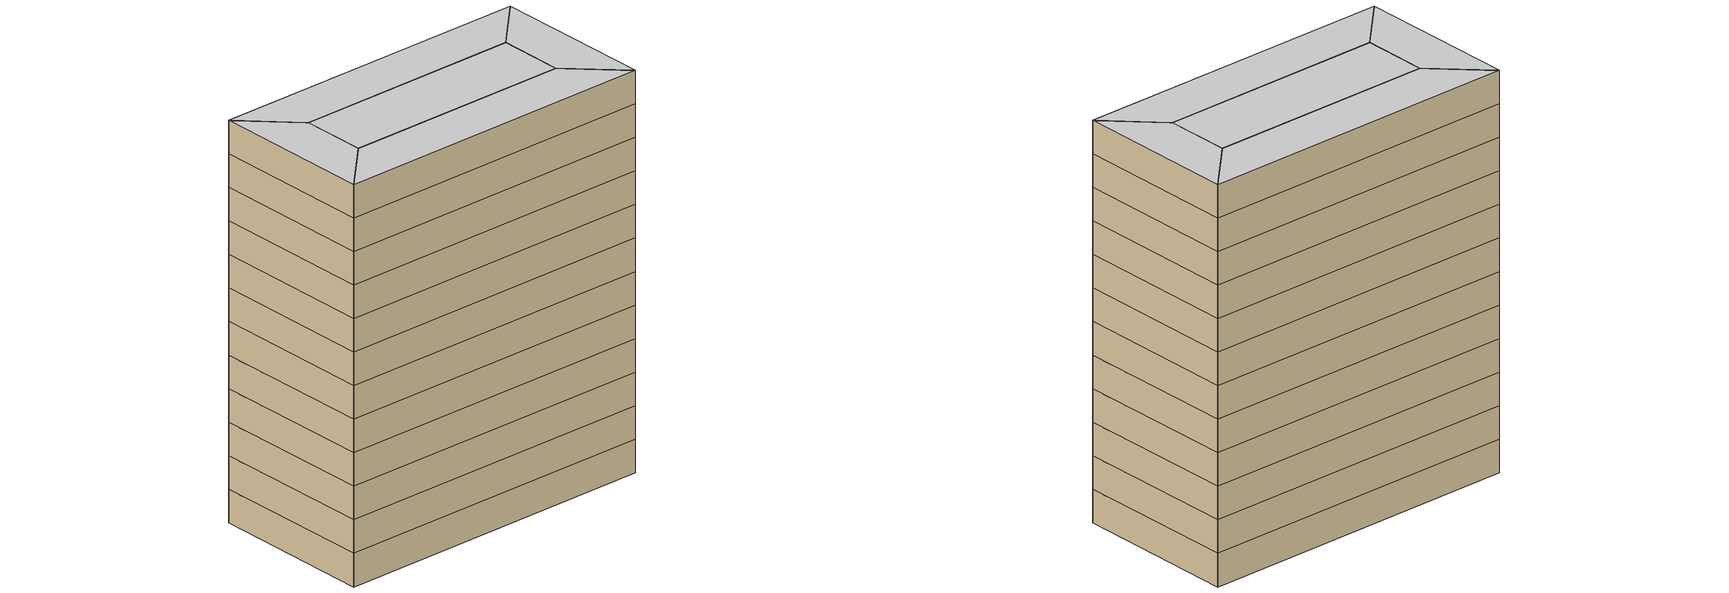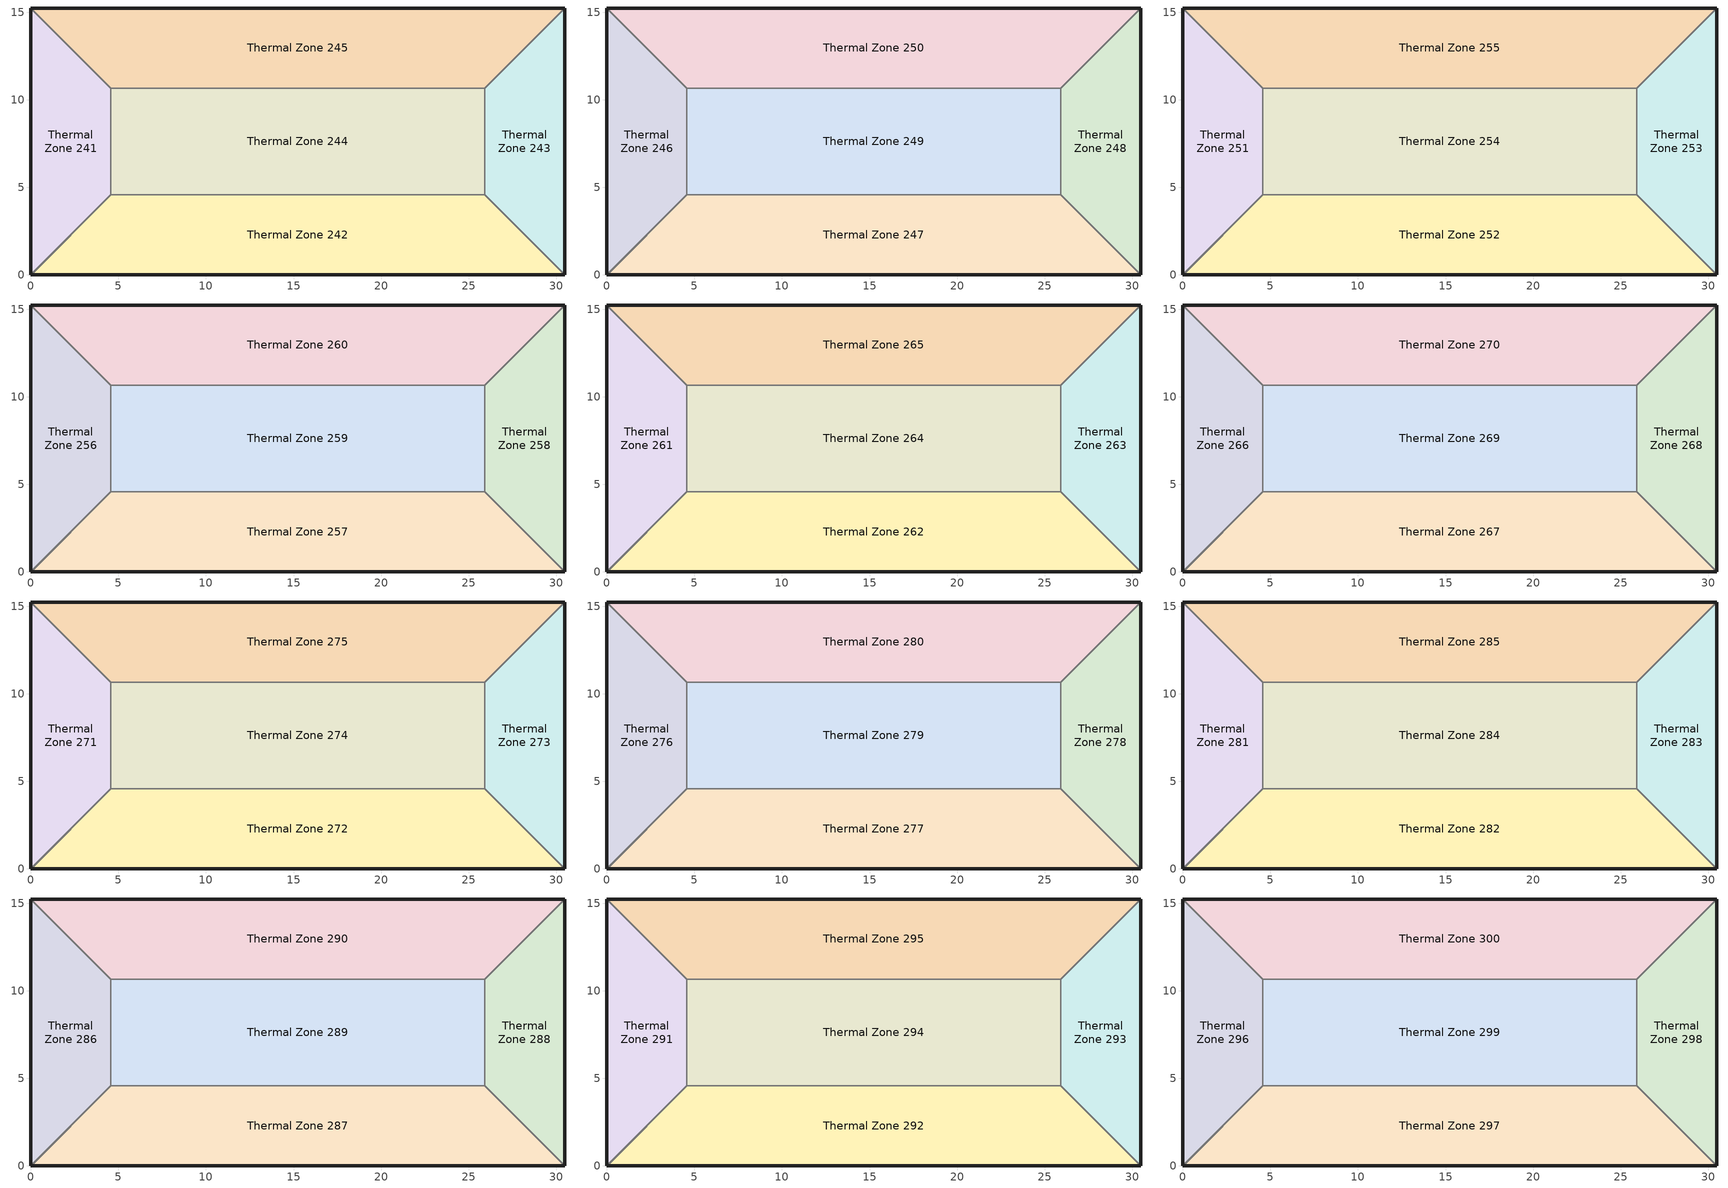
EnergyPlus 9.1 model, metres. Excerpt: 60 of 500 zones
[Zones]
Thermal Zone 241
 floor to Thermal Zone 236 (Interior Floor): 0,15.24 4.57,10.67 4.57,4.57 0,0 z146.3
 wall outside (ASHRAE 90.1-2010 ExtWall Mass ClimateZone 5): 0,15.24 0,0 z146.3:149.35
 wall to Thermal Zone 244 (Interior Wall): 4.57,4.57 4.57,10.67 z146.3:149.35
 wall to Thermal Zone 242 (Interior Wall): 0,0 4.57,4.57 z146.3:149.35
 wall to Thermal Zone 245 (Interior Wall): 4.57,10.67 0,15.24 z146.3:149.35
Thermal Zone 242
 floor to Thermal Zone 237 (Interior Floor): 25.91,4.57 30.48,0 0,0 4.57,4.57 z146.3
 wall outside (ASHRAE 90.1-2010 ExtWall Mass ClimateZone 5): 0,0 30.48,0 z146.3:149.35
 wall to Thermal Zone 244 (Interior Wall): 25.91,4.57 4.57,4.57 z146.3:149.35
 wall to Thermal Zone 243 (Interior Wall): 30.48,0 25.91,4.57 z146.3:149.35
Thermal Zone 243
 floor to Thermal Zone 238 (Interior Floor): 30.48,15.24 30.48,0 25.91,4.57 25.91,10.67 z146.3
 wall outside (ASHRAE 90.1-2010 ExtWall Mass ClimateZone 5): 30.48,0 30.48,15.24 z146.3:149.35
 wall to Thermal Zone 244 (Interior Wall): 25.91,10.67 25.91,4.57 z146.3:149.35
 wall to Thermal Zone 245 (Interior Wall): 30.48,15.24 25.91,10.67 z146.3:149.35
Thermal Zone 244
 floor to Thermal Zone 239 (Interior Floor): 25.91,10.67 25.91,4.57 4.57,4.57 4.57,10.67 z146.3
 wall to Thermal Zone 245 (Interior Wall): 25.91,10.67 4.57,10.67 z146.3:149.35
Thermal Zone 245
 floor to Thermal Zone 240 (Interior Floor): 30.48,15.24 25.91,10.67 4.57,10.67 0,15.24 z146.3
 wall outside (ASHRAE 90.1-2010 ExtWall Mass ClimateZone 5): 30.48,15.24 0,15.24 z146.3:149.35
Thermal Zone 246
 floor to Thermal Zone 241 (Interior Floor): 0,15.24 4.57,10.67 4.57,4.57 0,0 z149.35
 wall outside (ASHRAE 90.1-2010 ExtWall Mass ClimateZone 5): 0,15.24 0,0 z149.35:152.4
 wall to Thermal Zone 249 (Interior Wall): 4.57,4.57 4.57,10.67 z149.35:152.4
 wall to Thermal Zone 247 (Interior Wall): 0,0 4.57,4.57 z149.35:152.4
 wall to Thermal Zone 250 (Interior Wall): 4.57,10.67 0,15.24 z149.35:152.4
Thermal Zone 247
 floor to Thermal Zone 242 (Interior Floor): 25.91,4.57 30.48,0 0,0 4.57,4.57 z149.35
 wall outside (ASHRAE 90.1-2010 ExtWall Mass ClimateZone 5): 0,0 30.48,0 z149.35:152.4
 wall to Thermal Zone 249 (Interior Wall): 25.91,4.57 4.57,4.57 z149.35:152.4
 wall to Thermal Zone 248 (Interior Wall): 30.48,0 25.91,4.57 z149.35:152.4
Thermal Zone 248
 floor to Thermal Zone 243 (Interior Floor): 30.48,15.24 30.48,0 25.91,4.57 25.91,10.67 z149.35
 wall outside (ASHRAE 90.1-2010 ExtWall Mass ClimateZone 5): 30.48,0 30.48,15.24 z149.35:152.4
 wall to Thermal Zone 249 (Interior Wall): 25.91,10.67 25.91,4.57 z149.35:152.4
 wall to Thermal Zone 250 (Interior Wall): 30.48,15.24 25.91,10.67 z149.35:152.4
Thermal Zone 249
 floor to Thermal Zone 244 (Interior Floor): 25.91,10.67 25.91,4.57 4.57,4.57 4.57,10.67 z149.35
 wall to Thermal Zone 250 (Interior Wall): 25.91,10.67 4.57,10.67 z149.35:152.4
Thermal Zone 250
 floor to Thermal Zone 245 (Interior Floor): 30.48,15.24 25.91,10.67 4.57,10.67 0,15.24 z149.35
 wall outside (ASHRAE 90.1-2010 ExtWall Mass ClimateZone 5): 30.48,15.24 0,15.24 z149.35:152.4
Thermal Zone 251
 floor to Thermal Zone 246 (Interior Floor): 0,15.24 4.57,10.67 4.57,4.57 0,0 z152.4
 wall outside (ASHRAE 90.1-2010 ExtWall Mass ClimateZone 5): 0,15.24 0,0 z152.4:155.45
 wall to Thermal Zone 254 (Interior Wall): 4.57,4.57 4.57,10.67 z152.4:155.45
 wall to Thermal Zone 252 (Interior Wall): 0,0 4.57,4.57 z152.4:155.45
 wall to Thermal Zone 255 (Interior Wall): 4.57,10.67 0,15.24 z152.4:155.45
Thermal Zone 252
 floor to Thermal Zone 247 (Interior Floor): 25.91,4.57 30.48,0 0,0 4.57,4.57 z152.4
 wall outside (ASHRAE 90.1-2010 ExtWall Mass ClimateZone 5): 0,0 30.48,0 z152.4:155.45
 wall to Thermal Zone 254 (Interior Wall): 25.91,4.57 4.57,4.57 z152.4:155.45
 wall to Thermal Zone 253 (Interior Wall): 30.48,0 25.91,4.57 z152.4:155.45
Thermal Zone 253
 floor to Thermal Zone 248 (Interior Floor): 30.48,15.24 30.48,0 25.91,4.57 25.91,10.67 z152.4
 wall outside (ASHRAE 90.1-2010 ExtWall Mass ClimateZone 5): 30.48,0 30.48,15.24 z152.4:155.45
 wall to Thermal Zone 254 (Interior Wall): 25.91,10.67 25.91,4.57 z152.4:155.45
 wall to Thermal Zone 255 (Interior Wall): 30.48,15.24 25.91,10.67 z152.4:155.45
Thermal Zone 254
 floor to Thermal Zone 249 (Interior Floor): 25.91,10.67 25.91,4.57 4.57,4.57 4.57,10.67 z152.4
 wall to Thermal Zone 255 (Interior Wall): 25.91,10.67 4.57,10.67 z152.4:155.45
Thermal Zone 255
 floor to Thermal Zone 250 (Interior Floor): 30.48,15.24 25.91,10.67 4.57,10.67 0,15.24 z152.4
 wall outside (ASHRAE 90.1-2010 ExtWall Mass ClimateZone 5): 30.48,15.24 0,15.24 z152.4:155.45
Thermal Zone 256
 floor to Thermal Zone 251 (Interior Floor): 0,15.24 4.57,10.67 4.57,4.57 0,0 z155.45
 wall outside (ASHRAE 90.1-2010 ExtWall Mass ClimateZone 5): 0,15.24 0,0 z155.45:158.5
 wall to Thermal Zone 259 (Interior Wall): 4.57,4.57 4.57,10.67 z155.45:158.5
 wall to Thermal Zone 257 (Interior Wall): 0,0 4.57,4.57 z155.45:158.5
 wall to Thermal Zone 260 (Interior Wall): 4.57,10.67 0,15.24 z155.45:158.5
Thermal Zone 257
 floor to Thermal Zone 252 (Interior Floor): 25.91,4.57 30.48,0 0,0 4.57,4.57 z155.45
 wall outside (ASHRAE 90.1-2010 ExtWall Mass ClimateZone 5): 0,0 30.48,0 z155.45:158.5
 wall to Thermal Zone 259 (Interior Wall): 25.91,4.57 4.57,4.57 z155.45:158.5
 wall to Thermal Zone 258 (Interior Wall): 30.48,0 25.91,4.57 z155.45:158.5
Thermal Zone 258
 floor to Thermal Zone 253 (Interior Floor): 30.48,15.24 30.48,0 25.91,4.57 25.91,10.67 z155.45
 wall outside (ASHRAE 90.1-2010 ExtWall Mass ClimateZone 5): 30.48,0 30.48,15.24 z155.45:158.5
 wall to Thermal Zone 259 (Interior Wall): 25.91,10.67 25.91,4.57 z155.45:158.5
 wall to Thermal Zone 260 (Interior Wall): 30.48,15.24 25.91,10.67 z155.45:158.5
Thermal Zone 259
 floor to Thermal Zone 254 (Interior Floor): 25.91,10.67 25.91,4.57 4.57,4.57 4.57,10.67 z155.45
 wall to Thermal Zone 260 (Interior Wall): 25.91,10.67 4.57,10.67 z155.45:158.5
Thermal Zone 260
 floor to Thermal Zone 255 (Interior Floor): 30.48,15.24 25.91,10.67 4.57,10.67 0,15.24 z155.45
 wall outside (ASHRAE 90.1-2010 ExtWall Mass ClimateZone 5): 30.48,15.24 0,15.24 z155.45:158.5
Thermal Zone 261
 floor to Thermal Zone 256 (Interior Floor): 0,15.24 4.57,10.67 4.57,4.57 0,0 z158.5
 wall outside (ASHRAE 90.1-2010 ExtWall Mass ClimateZone 5): 0,15.24 0,0 z158.5:161.54
 wall to Thermal Zone 264 (Interior Wall): 4.57,4.57 4.57,10.67 z158.5:161.54
 wall to Thermal Zone 262 (Interior Wall): 0,0 4.57,4.57 z158.5:161.54
 wall to Thermal Zone 265 (Interior Wall): 4.57,10.67 0,15.24 z158.5:161.54
Thermal Zone 262
 floor to Thermal Zone 257 (Interior Floor): 25.91,4.57 30.48,0 0,0 4.57,4.57 z158.5
 wall outside (ASHRAE 90.1-2010 ExtWall Mass ClimateZone 5): 0,0 30.48,0 z158.5:161.54
 wall to Thermal Zone 264 (Interior Wall): 25.91,4.57 4.57,4.57 z158.5:161.54
 wall to Thermal Zone 263 (Interior Wall): 30.48,0 25.91,4.57 z158.5:161.54
Thermal Zone 263
 floor to Thermal Zone 258 (Interior Floor): 30.48,15.24 30.48,0 25.91,4.57 25.91,10.67 z158.5
 wall outside (ASHRAE 90.1-2010 ExtWall Mass ClimateZone 5): 30.48,0 30.48,15.24 z158.5:161.54
 wall to Thermal Zone 264 (Interior Wall): 25.91,10.67 25.91,4.57 z158.5:161.54
 wall to Thermal Zone 265 (Interior Wall): 30.48,15.24 25.91,10.67 z158.5:161.54
Thermal Zone 264
 floor to Thermal Zone 259 (Interior Floor): 25.91,10.67 25.91,4.57 4.57,4.57 4.57,10.67 z158.5
 wall to Thermal Zone 265 (Interior Wall): 25.91,10.67 4.57,10.67 z158.5:161.54
Thermal Zone 265
 floor to Thermal Zone 260 (Interior Floor): 30.48,15.24 25.91,10.67 4.57,10.67 0,15.24 z158.5
 wall outside (ASHRAE 90.1-2010 ExtWall Mass ClimateZone 5): 30.48,15.24 0,15.24 z158.5:161.54
Thermal Zone 266
 floor to Thermal Zone 261 (Interior Floor): 0,15.24 4.57,10.67 4.57,4.57 0,0 z161.54
 wall outside (ASHRAE 90.1-2010 ExtWall Mass ClimateZone 5): 0,15.24 0,0 z161.54:164.59
 wall to Thermal Zone 269 (Interior Wall): 4.57,4.57 4.57,10.67 z161.54:164.59
 wall to Thermal Zone 267 (Interior Wall): 0,0 4.57,4.57 z161.54:164.59
 wall to Thermal Zone 270 (Interior Wall): 4.57,10.67 0,15.24 z161.54:164.59
Thermal Zone 267
 floor to Thermal Zone 262 (Interior Floor): 25.91,4.57 30.48,0 0,0 4.57,4.57 z161.54
 wall outside (ASHRAE 90.1-2010 ExtWall Mass ClimateZone 5): 0,0 30.48,0 z161.54:164.59
 wall to Thermal Zone 269 (Interior Wall): 25.91,4.57 4.57,4.57 z161.54:164.59
 wall to Thermal Zone 268 (Interior Wall): 30.48,0 25.91,4.57 z161.54:164.59
Thermal Zone 268
 floor to Thermal Zone 263 (Interior Floor): 30.48,15.24 30.48,0 25.91,4.57 25.91,10.67 z161.54
 wall outside (ASHRAE 90.1-2010 ExtWall Mass ClimateZone 5): 30.48,0 30.48,15.24 z161.54:164.59
 wall to Thermal Zone 269 (Interior Wall): 25.91,10.67 25.91,4.57 z161.54:164.59
 wall to Thermal Zone 270 (Interior Wall): 30.48,15.24 25.91,10.67 z161.54:164.59
Thermal Zone 269
 floor to Thermal Zone 264 (Interior Floor): 25.91,10.67 25.91,4.57 4.57,4.57 4.57,10.67 z161.54
 wall to Thermal Zone 270 (Interior Wall): 25.91,10.67 4.57,10.67 z161.54:164.59
Thermal Zone 270
 floor to Thermal Zone 265 (Interior Floor): 30.48,15.24 25.91,10.67 4.57,10.67 0,15.24 z161.54
 wall outside (ASHRAE 90.1-2010 ExtWall Mass ClimateZone 5): 30.48,15.24 0,15.24 z161.54:164.59
Thermal Zone 271
 floor to Thermal Zone 266 (Interior Floor): 0,15.24 4.57,10.67 4.57,4.57 0,0 z164.59
 wall outside (ASHRAE 90.1-2010 ExtWall Mass ClimateZone 5): 0,15.24 0,0 z164.59:167.64
 wall to Thermal Zone 274 (Interior Wall): 4.57,4.57 4.57,10.67 z164.59:167.64
 wall to Thermal Zone 272 (Interior Wall): 0,0 4.57,4.57 z164.59:167.64
 wall to Thermal Zone 275 (Interior Wall): 4.57,10.67 0,15.24 z164.59:167.64
Thermal Zone 272
 floor to Thermal Zone 267 (Interior Floor): 25.91,4.57 30.48,0 0,0 4.57,4.57 z164.59
 wall outside (ASHRAE 90.1-2010 ExtWall Mass ClimateZone 5): 0,0 30.48,0 z164.59:167.64
 wall to Thermal Zone 274 (Interior Wall): 25.91,4.57 4.57,4.57 z164.59:167.64
 wall to Thermal Zone 273 (Interior Wall): 30.48,0 25.91,4.57 z164.59:167.64
Thermal Zone 273
 floor to Thermal Zone 268 (Interior Floor): 30.48,15.24 30.48,0 25.91,4.57 25.91,10.67 z164.59
 wall outside (ASHRAE 90.1-2010 ExtWall Mass ClimateZone 5): 30.48,0 30.48,15.24 z164.59:167.64
 wall to Thermal Zone 274 (Interior Wall): 25.91,10.67 25.91,4.57 z164.59:167.64
 wall to Thermal Zone 275 (Interior Wall): 30.48,15.24 25.91,10.67 z164.59:167.64
Thermal Zone 274
 floor to Thermal Zone 269 (Interior Floor): 25.91,10.67 25.91,4.57 4.57,4.57 4.57,10.67 z164.59
 wall to Thermal Zone 275 (Interior Wall): 25.91,10.67 4.57,10.67 z164.59:167.64
Thermal Zone 275
 floor to Thermal Zone 270 (Interior Floor): 30.48,15.24 25.91,10.67 4.57,10.67 0,15.24 z164.59
 wall outside (ASHRAE 90.1-2010 ExtWall Mass ClimateZone 5): 30.48,15.24 0,15.24 z164.59:167.64
Thermal Zone 276
 floor to Thermal Zone 271 (Interior Floor): 0,15.24 4.57,10.67 4.57,4.57 0,0 z167.64
 wall outside (ASHRAE 90.1-2010 ExtWall Mass ClimateZone 5): 0,15.24 0,0 z167.64:170.69
 wall to Thermal Zone 279 (Interior Wall): 4.57,4.57 4.57,10.67 z167.64:170.69
 wall to Thermal Zone 277 (Interior Wall): 0,0 4.57,4.57 z167.64:170.69
 wall to Thermal Zone 280 (Interior Wall): 4.57,10.67 0,15.24 z167.64:170.69
Thermal Zone 277
 floor to Thermal Zone 272 (Interior Floor): 25.91,4.57 30.48,0 0,0 4.57,4.57 z167.64
 wall outside (ASHRAE 90.1-2010 ExtWall Mass ClimateZone 5): 0,0 30.48,0 z167.64:170.69
 wall to Thermal Zone 279 (Interior Wall): 25.91,4.57 4.57,4.57 z167.64:170.69
 wall to Thermal Zone 278 (Interior Wall): 30.48,0 25.91,4.57 z167.64:170.69
Thermal Zone 278
 floor to Thermal Zone 273 (Interior Floor): 30.48,15.24 30.48,0 25.91,4.57 25.91,10.67 z167.64
 wall outside (ASHRAE 90.1-2010 ExtWall Mass ClimateZone 5): 30.48,0 30.48,15.24 z167.64:170.69
 wall to Thermal Zone 279 (Interior Wall): 25.91,10.67 25.91,4.57 z167.64:170.69
 wall to Thermal Zone 280 (Interior Wall): 30.48,15.24 25.91,10.67 z167.64:170.69
Thermal Zone 279
 floor to Thermal Zone 274 (Interior Floor): 25.91,10.67 25.91,4.57 4.57,4.57 4.57,10.67 z167.64
 wall to Thermal Zone 280 (Interior Wall): 25.91,10.67 4.57,10.67 z167.64:170.69
Thermal Zone 280
 floor to Thermal Zone 275 (Interior Floor): 30.48,15.24 25.91,10.67 4.57,10.67 0,15.24 z167.64
 wall outside (ASHRAE 90.1-2010 ExtWall Mass ClimateZone 5): 30.48,15.24 0,15.24 z167.64:170.69
Thermal Zone 281
 floor to Thermal Zone 276 (Interior Floor): 0,15.24 4.57,10.67 4.57,4.57 0,0 z170.69
 wall outside (ASHRAE 90.1-2010 ExtWall Mass ClimateZone 5): 0,15.24 0,0 z170.69:173.74
 wall to Thermal Zone 284 (Interior Wall): 4.57,4.57 4.57,10.67 z170.69:173.74
 wall to Thermal Zone 282 (Interior Wall): 0,0 4.57,4.57 z170.69:173.74
 wall to Thermal Zone 285 (Interior Wall): 4.57,10.67 0,15.24 z170.69:173.74
Thermal Zone 282
 floor to Thermal Zone 277 (Interior Floor): 25.91,4.57 30.48,0 0,0 4.57,4.57 z170.69
 wall outside (ASHRAE 90.1-2010 ExtWall Mass ClimateZone 5): 0,0 30.48,0 z170.69:173.74
 wall to Thermal Zone 284 (Interior Wall): 25.91,4.57 4.57,4.57 z170.69:173.74
 wall to Thermal Zone 283 (Interior Wall): 30.48,0 25.91,4.57 z170.69:173.74
Thermal Zone 283
 floor to Thermal Zone 278 (Interior Floor): 30.48,15.24 30.48,0 25.91,4.57 25.91,10.67 z170.69
 wall outside (ASHRAE 90.1-2010 ExtWall Mass ClimateZone 5): 30.48,0 30.48,15.24 z170.69:173.74
 wall to Thermal Zone 284 (Interior Wall): 25.91,10.67 25.91,4.57 z170.69:173.74
 wall to Thermal Zone 285 (Interior Wall): 30.48,15.24 25.91,10.67 z170.69:173.74
Thermal Zone 284
 floor to Thermal Zone 279 (Interior Floor): 25.91,10.67 25.91,4.57 4.57,4.57 4.57,10.67 z170.69
 wall to Thermal Zone 285 (Interior Wall): 25.91,10.67 4.57,10.67 z170.69:173.74
Thermal Zone 285
 floor to Thermal Zone 280 (Interior Floor): 30.48,15.24 25.91,10.67 4.57,10.67 0,15.24 z170.69
 wall outside (ASHRAE 90.1-2010 ExtWall Mass ClimateZone 5): 30.48,15.24 0,15.24 z170.69:173.74
Thermal Zone 286
 floor to Thermal Zone 281 (Interior Floor): 0,15.24 4.57,10.67 4.57,4.57 0,0 z173.74
 wall outside (ASHRAE 90.1-2010 ExtWall Mass ClimateZone 5): 0,15.24 0,0 z173.74:176.78
 wall to Thermal Zone 289 (Interior Wall): 4.57,4.57 4.57,10.67 z173.74:176.78
 wall to Thermal Zone 287 (Interior Wall): 0,0 4.57,4.57 z173.74:176.78
 wall to Thermal Zone 290 (Interior Wall): 4.57,10.67 0,15.24 z173.74:176.78
Thermal Zone 287
 floor to Thermal Zone 282 (Interior Floor): 25.91,4.57 30.48,0 0,0 4.57,4.57 z173.74
 wall outside (ASHRAE 90.1-2010 ExtWall Mass ClimateZone 5): 0,0 30.48,0 z173.74:176.78
 wall to Thermal Zone 289 (Interior Wall): 25.91,4.57 4.57,4.57 z173.74:176.78
 wall to Thermal Zone 288 (Interior Wall): 30.48,0 25.91,4.57 z173.74:176.78
Thermal Zone 288
 floor to Thermal Zone 283 (Interior Floor): 30.48,15.24 30.48,0 25.91,4.57 25.91,10.67 z173.74
 wall outside (ASHRAE 90.1-2010 ExtWall Mass ClimateZone 5): 30.48,0 30.48,15.24 z173.74:176.78
 wall to Thermal Zone 289 (Interior Wall): 25.91,10.67 25.91,4.57 z173.74:176.78
 wall to Thermal Zone 290 (Interior Wall): 30.48,15.24 25.91,10.67 z173.74:176.78
Thermal Zone 289
 floor to Thermal Zone 284 (Interior Floor): 25.91,10.67 25.91,4.57 4.57,4.57 4.57,10.67 z173.74
 wall to Thermal Zone 290 (Interior Wall): 25.91,10.67 4.57,10.67 z173.74:176.78
Thermal Zone 290
 floor to Thermal Zone 285 (Interior Floor): 30.48,15.24 25.91,10.67 4.57,10.67 0,15.24 z173.74
 wall outside (ASHRAE 90.1-2010 ExtWall Mass ClimateZone 5): 30.48,15.24 0,15.24 z173.74:176.78
Thermal Zone 291
 floor to Thermal Zone 286 (Interior Floor): 0,15.24 4.57,10.67 4.57,4.57 0,0 z176.78
 wall outside (ASHRAE 90.1-2010 ExtWall Mass ClimateZone 5): 0,15.24 0,0 z176.78:179.83
 wall to Thermal Zone 294 (Interior Wall): 4.57,4.57 4.57,10.67 z176.78:179.83
 wall to Thermal Zone 292 (Interior Wall): 0,0 4.57,4.57 z176.78:179.83
 wall to Thermal Zone 295 (Interior Wall): 4.57,10.67 0,15.24 z176.78:179.83
Thermal Zone 292
 floor to Thermal Zone 287 (Interior Floor): 25.91,4.57 30.48,0 0,0 4.57,4.57 z176.78
 wall outside (ASHRAE 90.1-2010 ExtWall Mass ClimateZone 5): 0,0 30.48,0 z176.78:179.83
 wall to Thermal Zone 294 (Interior Wall): 25.91,4.57 4.57,4.57 z176.78:179.83
 wall to Thermal Zone 293 (Interior Wall): 30.48,0 25.91,4.57 z176.78:179.83
Thermal Zone 293
 floor to Thermal Zone 288 (Interior Floor): 30.48,15.24 30.48,0 25.91,4.57 25.91,10.67 z176.78
 wall outside (ASHRAE 90.1-2010 ExtWall Mass ClimateZone 5): 30.48,0 30.48,15.24 z176.78:179.83
 wall to Thermal Zone 294 (Interior Wall): 25.91,10.67 25.91,4.57 z176.78:179.83
 wall to Thermal Zone 295 (Interior Wall): 30.48,15.24 25.91,10.67 z176.78:179.83
Thermal Zone 294
 floor to Thermal Zone 289 (Interior Floor): 25.91,10.67 25.91,4.57 4.57,4.57 4.57,10.67 z176.78
 wall to Thermal Zone 295 (Interior Wall): 25.91,10.67 4.57,10.67 z176.78:179.83
Thermal Zone 295
 floor to Thermal Zone 290 (Interior Floor): 30.48,15.24 25.91,10.67 4.57,10.67 0,15.24 z176.78
 wall outside (ASHRAE 90.1-2010 ExtWall Mass ClimateZone 5): 30.48,15.24 0,15.24 z176.78:179.83
Thermal Zone 296
 floor to Thermal Zone 291 (Interior Floor): 0,15.24 4.57,10.67 4.57,4.57 0,0 z179.83
 wall outside (ASHRAE 90.1-2010 ExtWall Mass ClimateZone 5): 0,15.24 0,0 z179.83:182.88
 wall to Thermal Zone 299 (Interior Wall): 4.57,4.57 4.57,10.67 z179.83:182.88
 wall to Thermal Zone 297 (Interior Wall): 0,0 4.57,4.57 z179.83:182.88
 wall to Thermal Zone 300 (Interior Wall): 4.57,10.67 0,15.24 z179.83:182.88
 ceiling to Thermal Zone 301 (Interior Ceiling): 0,0 4.57,4.57 4.57,10.67 0,15.24 z182.88
Thermal Zone 297
 floor to Thermal Zone 292 (Interior Floor): 25.91,4.57 30.48,0 0,0 4.57,4.57 z179.83
 wall outside (ASHRAE 90.1-2010 ExtWall Mass ClimateZone 5): 0,0 30.48,0 z179.83:182.88
 wall to Thermal Zone 299 (Interior Wall): 25.91,4.57 4.57,4.57 z179.83:182.88
 wall to Thermal Zone 298 (Interior Wall): 30.48,0 25.91,4.57 z179.83:182.88
 ceiling to Thermal Zone 302 (Interior Ceiling): 30.48,0 25.91,4.57 4.57,4.57 0,0 z182.88
Thermal Zone 298
 floor to Thermal Zone 293 (Interior Floor): 30.48,15.24 30.48,0 25.91,4.57 25.91,10.67 z179.83
 wall outside (ASHRAE 90.1-2010 ExtWall Mass ClimateZone 5): 30.48,0 30.48,15.24 z179.83:182.88
 wall to Thermal Zone 299 (Interior Wall): 25.91,10.67 25.91,4.57 z179.83:182.88
 wall to Thermal Zone 300 (Interior Wall): 30.48,15.24 25.91,10.67 z179.83:182.88
 ceiling to Thermal Zone 303 (Interior Ceiling): 30.48,0 30.48,15.24 25.91,10.67 25.91,4.57 z182.88
Thermal Zone 299
 floor to Thermal Zone 294 (Interior Floor): 25.91,10.67 25.91,4.57 4.57,4.57 4.57,10.67 z179.83
 wall to Thermal Zone 300 (Interior Wall): 25.91,10.67 4.57,10.67 z179.83:182.88
 ceiling to Thermal Zone 304 (Interior Ceiling): 25.91,4.57 25.91,10.67 4.57,10.67 4.57,4.57 z182.88
Thermal Zone 300
 floor to Thermal Zone 295 (Interior Floor): 30.48,15.24 25.91,10.67 4.57,10.67 0,15.24 z179.83
 wall outside (ASHRAE 90.1-2010 ExtWall Mass ClimateZone 5): 30.48,15.24 0,15.24 z179.83:182.88
 ceiling to Thermal Zone 305 (Interior Ceiling): 25.91,10.67 30.48,15.24 0,15.24 4.57,10.67 z182.88
[Building]
Building 1
[Site:Location]
Chicago Ohare Intl Ap: Latitude {deg}=41.98; Longitude {deg}=-87.92; Time Zone {hr}=-6; Elevation {m}=201
[Material] Thermal Absorptance=0.9
Name | Roughness | Thickness {m} | Conductivity {W/m-K} | Density {kg/m3} | Specific Heat {J/kg-K} | Solar Absorptance | Visible Absorptance
1/2IN Gypsum | Smooth | 0.0127 | 0.16 | 784.9 | 830 | 0.4 | 0.4
1IN Stucco | Smooth | 0.0253 | 0.6918 | 1858 | 837 | 0.92 | 0.92
8IN CONCRETE HW RefBldg | Rough | 0.2032 | 1.311 | 2240 | 836.8 | 0.7 | 0.7
F16 Acoustic tile | MediumSmooth | 0.0191 | 0.06 | 368 | 590 | 0.3 | 0.3
G01a 19mm gypsum board | MediumSmooth | 0.019 | 0.16 | 800 | 1090 | 0.4 | 0.4
M11 100mm lightweight concrete | MediumRough | 0.1016 | 0.53 | 1280 | 840 | 0.5 | 0.5
Mass Wall Insulation R-8.72 IP | MediumRough | 0.075271 | 0.049 | 265 | 836.8 | 0.7 | 0.7
[Material:AirGap]
Name | Thermal Resistance {m2-K/W}
F04 Wall air space resistance | 0.15
F05 Ceiling air space resistance | 0.18
[Construction]
ASHRAE 90.1-2010 ExtWall Mass ClimateZone 5: 1IN Stucco, 8IN CONCRETE HW RefBldg, Mass Wall Insulation R-8.72 IP, 1/2IN Gypsum
Interior Ceiling: M11 100mm lightweight concrete, F05 Ceiling air space resistance, F16 Acoustic tile
Interior Floor: F16 Acoustic tile, F05 Ceiling air space resistance, M11 100mm lightweight concrete
Interior Wall: G01a 19mm gypsum board, F04 Wall air space resistance, G01a 19mm gypsum board
[Zone]
Thermal Zone 241; Thermal Zone 242; Thermal Zone 243; Thermal Zone 244; Thermal Zone 245; Thermal Zone 246; Thermal Zone 247; Thermal Zone 248; Thermal Zone 249; Thermal Zone 250; Thermal Zone 251; Thermal Zone 252; Thermal Zone 253; Thermal Zone 254; Thermal Zone 255; Thermal Zone 256; Thermal Zone 257; Thermal Zone 258; Thermal Zone 259; Thermal Zone 260; Thermal Zone 261; Thermal Zone 262; Thermal Zone 263; Thermal Zone 264; Thermal Zone 265; Thermal Zone 266; Thermal Zone 267; Thermal Zone 268; Thermal Zone 269; Thermal Zone 270; Thermal Zone 271; Thermal Zone 272; Thermal Zone 273; Thermal Zone 274; Thermal Zone 275; Thermal Zone 276; Thermal Zone 277; Thermal Zone 278; Thermal Zone 279; Thermal Zone 280; Thermal Zone 281; Thermal Zone 282; Thermal Zone 283; Thermal Zone 284; Thermal Zone 285; Thermal Zone 286; Thermal Zone 287; Thermal Zone 288; Thermal Zone 289; Thermal Zone 290; Thermal Zone 291; Thermal Zone 292; Thermal Zone 293; Thermal Zone 294; Thermal Zone 295; Thermal Zone 296; Thermal Zone 297; Thermal Zone 298; Thermal Zone 299; Thermal Zone 300
